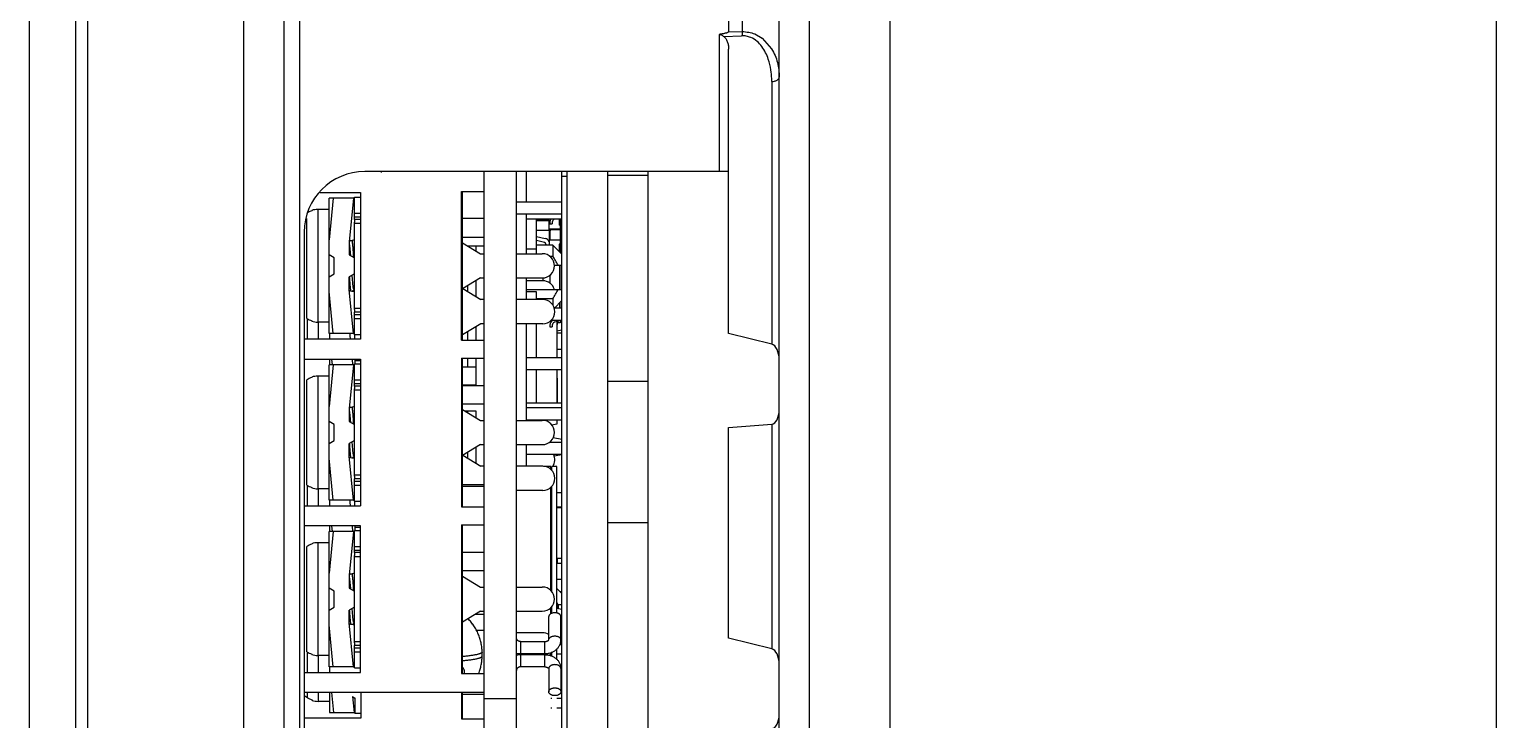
# Model space of a CAD drawing. Header units: millimetres. Extents: x 562 to 17351, y 2396 to 6995.
# Drawn here: x 16303.2 to 16375.8, y 3975.3 to 4009.5 of the extents above; entities that cross this region are included whole.
import ezdxf

# ---------------------------------------------------------------- set-up
doc = ezdxf.new("R2010")
doc.units = ezdxf.units.MM
for name, color, linetype in [('_130909', 7, 'Continuous'), ('_353239', 7, 'Continuous'), ('_88746', 7, 'Continuous')]:
    doc.layers.add(name, color=color, linetype=linetype)

# ---------------------------------------------------------------- blocks, each defined once
blk = doc.blocks.new('sdf')
at = {"color": 7, "linetype": 'Continuous'}
for p, q in [((25040.807, 8228.624), (25040.807, 8488.536)), ((25039.307, 8220.994), (25039.307, 8467.102)), ((25012.807, 8461.063), (25012.807, 8256.097)), ((25014.803, 8461.063), (25014.803, 8256.097)), ((25015.595, 8256.097), (25015.595, 8461.063)), ((25005.107, 8278.705), (25005.107, 8348.58)), ((25036.807, 8333.668), (25036.807, 8330.498)), ((25037.481, 8333.465), (25037.481, 8330.515)), ((25036.333, 8330.372), (25036.333, 8323.58)), ((25036.566, 8330.266), (25037.446, 8330.308)), ((25036.807, 8330.498), (25037.481, 8330.515)), ((25038.097, 8330.399), (25038.472, 8330.183)), ((25038.472, 8330.183), (25038.934, 8329.662)), ((25036.807, 8315.558), (25036.807, 8329.637)), ((25038.942, 8328.037), (25038.942, 8315.035)), ((25036.807, 8323.58), (25018.807, 8323.58)), ((25019.607, 8323.58), (25019.607, 8323.54)), ((25024.687, 8323.58), (25024.687, 8284.988)), ((25026.306, 8284.988), (25026.306, 8323.58)), ((25028.557, 8292.741), (25028.557, 8323.58)), ((25028.557, 8323.35), (25028.807, 8323.35)), ((25028.807, 8323.58), (25028.807, 8283.58)), ((25030.807, 8323.58), (25030.807, 8283.58)), ((25030.807, 8323.405), (25032.807, 8323.405)), ((25032.807, 8323.58), (25032.807, 8283.58)), ((25016.578, 8322.54), (25018.587, 8322.54)), ((25017.243, 8322.265), (25017.037, 8322.265)), ((25017.037, 8318.374), (25017.037, 8322.265)), ((25017.243, 8322.265), (25017.037, 8320.194)), ((25018.252, 8322.265), (25017.243, 8322.265)), ((25018.252, 8322.265), (25018.037, 8320.095)), ((25018.287, 8322.265), (25018.252, 8322.265)), ((25018.287, 8322.315), (25018.587, 8322.315)), ((25018.287, 8321.215), (25018.287, 8322.315)), ((25018.587, 8322.54), (25018.587, 8315.29)), ((25023.587, 8322.59), (25024.687, 8322.59)), ((25023.587, 8315.24), (25023.587, 8322.59)), ((25023.617, 8322.59), (25023.617, 8315.24)), ((25016.175, 8321.659), (25016.175, 8321.634)), ((25017.037, 8321.705), (25016.475, 8321.705)), ((25016.475, 8321.705), (25016.475, 8316.125)), ((25018.287, 8321.525), (25018.587, 8321.525)), ((25026.307, 8322.088), (25028.557, 8322.088)), ((25026.307, 8321.488), (25028.557, 8321.488)), ((25015.942, 8316.306), (25015.942, 8321.261)), ((25018.587, 8321.325), (25018.287, 8321.325)), ((25018.587, 8321.215), (25018.287, 8321.215)), ((25018.287, 8321.215), (25018.287, 8321.08)), ((25018.287, 8316.815), (25018.287, 8321.015)), ((25018.587, 8321.015), (25018.298, 8321.015)), ((25023.617, 8321.27), (25024.687, 8321.27)), ((25028.557, 8321.23), (25026.807, 8321.23)), ((25027.306, 8319.94), (25027.306, 8321.23)), ((25027.307, 8321.18), (25027.926, 8321.18)), ((25027.926, 8321.15), (25027.307, 8321.15)), ((25027.926, 8320.72), (25027.926, 8321.23)), ((25028.476, 8320.735), (25027.926, 8320.735)), ((25027.926, 8320.72), (25027.956, 8320.72)), ((25027.956, 8321.074), (25027.956, 8320.989)), ((25027.956, 8320.989), (25028.076, 8320.989)), ((25027.956, 8320.735), (25027.956, 8320.69)), ((25027.956, 8320.72), (25028.557, 8320.72)), ((25028.557, 8320.69), (25027.956, 8320.69)), ((25027.977, 8320.189), (25027.977, 8320.69)), ((25028.007, 8320.69), (25028.007, 8320.68)), ((25028.076, 8321.074), (25028.076, 8320.989)), ((25028.229, 8321.23), (25028.186, 8321.219)), ((25028.426, 8321.23), (25028.426, 8320.935)), ((25028.476, 8320.935), (25028.426, 8320.935)), ((25028.476, 8321.23), (25028.476, 8320.735)), ((25028.476, 8320.69), (25028.476, 8319.571)), ((25028.526, 8320.69), (25028.526, 8319.634)), ((25015.807, 8320.58), (25015.807, 8286.58)), ((25018.037, 8320.095), (25018.037, 8319.457)), ((25018.065, 8320.141), (25018.038, 8320.108)), ((25024.687, 8320.32), (25023.617, 8320.32)), ((25023.637, 8315.24), (25023.637, 8320.32)), ((25023.637, 8320.052), (25024.531, 8319.515)), ((25027.306, 8320.367), (25027.732, 8320.269)), ((25027.687, 8320.074), (25027.306, 8320.161)), ((25027.307, 8320.68), (25028.007, 8320.68)), ((25027.757, 8319.987), (25027.757, 8319.94)), ((25028.476, 8320.189), (25027.926, 8320.189)), ((25027.926, 8320.189), (25027.926, 8319.94)), ((25027.937, 8320.189), (25027.937, 8320.68)), ((25028.476, 8319.989), (25028.426, 8319.989)), ((25028.426, 8319.989), (25028.426, 8319.621)), ((25028.526, 8320.574), (25028.557, 8320.574)), ((25017.287, 8319.313), (25017.037, 8319.457)), ((25017.287, 8318.518), (25017.287, 8319.313)), ((25018.037, 8319.457), (25018.287, 8319.313)), ((25018.109, 8319.417), (25018.105, 8319.466)), ((25024.687, 8319.888), (25023.91, 8319.888)), ((25024.296, 8319.888), (25024.296, 8319.656)), ((25024.531, 8319.515), (25024.687, 8319.515)), ((25026.307, 8319.515), (25027.587, 8319.515)), ((25028.476, 8319.645), (25028.557, 8319.628)), ((25017.037, 8318.374), (25017.287, 8318.518)), ((25018.287, 8318.518), (25018.037, 8318.374)), ((25028.446, 8318.94), (25028.446, 8317.74)), ((25028.456, 8317.74), (25028.456, 8318.94)), ((25017.037, 8315.565), (25017.037, 8318.374)), ((25018.037, 8317.735), (25018.037, 8318.374)), ((25024.531, 8318.315), (25023.637, 8317.779)), ((25023.649, 8317.786), (25024.551, 8317.245)), ((25024.296, 8318.174), (25024.296, 8317.398)), ((25024.531, 8318.315), (25024.687, 8318.315)), ((25026.307, 8318.315), (25027.587, 8318.315)), ((25027.607, 8318.175), (25026.807, 8318.175)), ((25027.976, 8318.041), (25027.976, 8318.467)), ((25017.243, 8315.565), (25017.037, 8317.636)), ((25018.252, 8315.565), (25018.037, 8317.735)), ((25018.198, 8317.66), (25018.271, 8317.747)), ((25018.263, 8317.753), (25018.287, 8317.724)), ((25024.687, 8317.245), (25024.551, 8317.245)), ((25027.607, 8317.245), (25026.307, 8317.245)), ((25028.446, 8317.079), (25028.446, 8316.83)), ((25028.456, 8316.83), (25028.456, 8317.089)), ((25018.287, 8316.75), (25018.287, 8316.616)), ((25018.587, 8316.615), (25018.287, 8316.615)), ((25018.287, 8315.515), (25018.287, 8316.615)), ((25018.287, 8316.505), (25018.587, 8316.505)), ((25018.298, 8316.815), (25018.587, 8316.815)), ((25028.196, 8316.83), (25028.557, 8316.83)), ((25015.962, 8315.29), (25015.962, 8316.294)), ((25016.175, 8316.197), (25016.175, 8316.171)), ((25017.037, 8316.125), (25016.475, 8316.125)), ((25016.495, 8316.125), (25016.495, 8315.29)), ((25018.287, 8316.305), (25018.587, 8316.305)), ((25024.551, 8316.045), (25023.637, 8315.496)), ((25024.296, 8315.892), (25024.296, 8315.24)), ((25024.687, 8316.045), (25024.551, 8316.045)), ((25027.607, 8316.045), (25026.307, 8316.045)), ((25027.307, 8314.38), (25027.307, 8316.045)), ((25027.956, 8315.974), (25027.956, 8315.889)), ((25027.956, 8315.889), (25028.076, 8315.889)), ((25028.034, 8316.23), (25028.557, 8316.23)), ((25028.076, 8315.974), (25028.076, 8315.889)), ((25028.335, 8316.159), (25028.186, 8316.119)), ((25028.307, 8316.151), (25028.307, 8314.38)), ((25028.307, 8316.011), (25028.317, 8316.011)), ((25028.557, 8315.733), (25028.307, 8315.68)), ((25028.317, 8316.154), (25028.317, 8316.011)), ((25028.476, 8316.089), (25028.317, 8316.089)), ((25028.476, 8316.23), (25028.476, 8316.089)), ((25018.587, 8315.29), (25015.807, 8315.29)), ((25017.243, 8315.565), (25017.037, 8315.565)), ((25017.057, 8315.565), (25017.057, 8315.29)), ((25017.057, 8315.366), (25017.064, 8315.29)), ((25018.252, 8315.565), (25017.243, 8315.565)), ((25018.057, 8315.565), (25018.057, 8315.465)), ((25018.057, 8315.465), (25018.074, 8315.29)), ((25018.252, 8315.565), (25018.287, 8315.565)), ((25018.287, 8315.515), (25018.587, 8315.515)), ((25018.307, 8315.29), (25018.307, 8315.515)), ((25023.587, 8315.24), (25024.687, 8315.24)), ((25028.307, 8315.59), (25028.557, 8315.59)), ((25038.942, 8315.035), (25036.807, 8315.558)), ((25015.807, 8314.29), (25018.587, 8314.29)), ((25017.057, 8314.29), (25017.057, 8314.015)), ((25017.164, 8314.29), (25017.191, 8314.015)), ((25018.174, 8314.29), (25018.201, 8314.015)), ((25018.307, 8314.29), (25018.307, 8314.065)), ((25018.307, 8314.235), (25018.587, 8314.235)), ((25018.587, 8314.29), (25018.587, 8307.04)), ((25023.587, 8314.34), (25024.687, 8314.34)), ((25023.587, 8314.34), (25023.587, 8306.99)), ((25023.617, 8314.34), (25023.617, 8306.99)), ((25023.637, 8312.97), (25023.637, 8314.34)), ((25024.296, 8314.34), (25024.296, 8312.97)), ((25026.807, 8314.38), (25028.557, 8314.38)), ((25028.307, 8314.79), (25028.557, 8314.79)), ((25017.037, 8313.455), (25016.475, 8313.455)), ((25016.475, 8313.455), (25016.475, 8307.875)), ((25017.243, 8314.015), (25017.037, 8314.015)), ((25017.037, 8310.124), (25017.037, 8314.015)), ((25017.243, 8314.015), (25017.037, 8311.944)), ((25018.252, 8314.015), (25017.243, 8314.015)), ((25018.252, 8314.015), (25018.037, 8311.845)), ((25018.287, 8314.015), (25018.252, 8314.015)), ((25018.287, 8314.065), (25018.587, 8314.065)), ((25018.287, 8312.965), (25018.287, 8314.065)), ((25024.296, 8313.9), (25023.637, 8313.9)), ((25026.807, 8313.78), (25028.557, 8313.78)), ((25027.307, 8312.131), (25027.307, 8313.78)), ((25028.307, 8313.78), (25028.307, 8312.131)), ((25015.942, 8308.056), (25015.942, 8313.275)), ((25016.175, 8313.409), (25016.175, 8313.384)), ((25018.287, 8313.275), (25018.587, 8313.275)), ((25018.587, 8313.075), (25018.287, 8313.075)), ((25018.587, 8312.965), (25018.287, 8312.965)), ((25018.287, 8312.965), (25018.287, 8312.83)), ((25018.287, 8308.565), (25018.287, 8312.765)), ((25018.587, 8312.765), (25018.298, 8312.765)), ((25024.687, 8312.97), (25023.617, 8312.97)), ((25024.296, 8313), (25023.637, 8313)), ((25028.317, 8313.351), (25028.307, 8313.351)), ((25028.317, 8312.812), (25028.307, 8312.812)), ((25028.317, 8313.351), (25028.317, 8312.131)), ((25030.807, 8313.205), (25032.807, 8313.205)), ((25024.687, 8312.07), (25023.617, 8312.07)), ((25023.637, 8306.99), (25023.637, 8312.07)), ((25026.807, 8312.131), (25028.557, 8312.131)), ((25028.317, 8312.58), (25028.307, 8312.58)), ((25018.065, 8311.891), (25018.037, 8311.857)), ((25018.037, 8311.845), (25018.037, 8311.207)), ((25023.637, 8311.802), (25024.531, 8311.265)), ((25023.743, 8311.739), (25024.296, 8311.739)), ((25024.296, 8311.739), (25024.296, 8311.406)), ((25024.531, 8311.265), (25024.687, 8311.265)), ((25026.307, 8311.265), (25027.587, 8311.265)), ((25026.807, 8311.894), (25028.557, 8311.894)), ((25026.807, 8311.294), (25028.557, 8311.294)), ((25027.307, 8311.265), (25027.307, 8311.294)), ((25028.307, 8311.294), (25028.307, 8311.08)), ((25017.287, 8311.063), (25017.037, 8311.207)), ((25017.287, 8310.268), (25017.287, 8311.063)), ((25018.037, 8311.207), (25018.287, 8311.063)), ((25018.109, 8311.167), (25018.105, 8311.216)), ((25028.307, 8311.08), (25028.058, 8311.031)), ((25036.807, 8310.905), (25038.942, 8311.077)), ((25036.807, 8300.483), (25036.807, 8310.905)), ((25038.942, 8311.077), (25038.942, 8299.959)), ((25017.037, 8310.124), (25017.287, 8310.268)), ((25017.037, 8307.315), (25017.037, 8310.124)), ((25018.287, 8310.268), (25018.037, 8310.124)), ((25018.037, 8309.485), (25018.037, 8310.124)), ((25024.531, 8310.065), (25023.637, 8309.529)), ((25024.296, 8309.924), (25024.296, 8309.148)), ((25024.531, 8310.065), (25024.687, 8310.065)), ((25026.307, 8310.065), (25027.587, 8310.065)), ((25027.938, 8310.184), (25028.557, 8310.184)), ((25017.243, 8307.315), (25017.037, 8309.386)), ((25018.252, 8307.315), (25018.037, 8309.485)), ((25018.198, 8309.41), (25018.271, 8309.497)), ((25018.263, 8309.503), (25018.287, 8309.474)), ((25023.649, 8309.536), (25024.551, 8308.995)), ((25026.807, 8309.584), (25028.557, 8309.584)), ((25018.287, 8308.5), (25018.287, 8308.366)), ((25018.587, 8308.365), (25018.287, 8308.365)), ((25018.287, 8307.265), (25018.287, 8308.365)), ((25018.298, 8308.565), (25018.587, 8308.565)), ((25024.687, 8308.995), (25024.551, 8308.995)), ((25027.607, 8308.995), (25026.307, 8308.995)), ((25028.007, 8308.988), (25027.652, 8308.988)), ((25028.007, 8308.834), (25028.007, 8308.988)), ((25028.307, 8308.988), (25028.057, 8308.988)), ((25028.057, 8308.791), (25028.057, 8308.988)), ((25028.307, 8301.727), (25028.307, 8308.988)), ((25015.962, 8307.04), (25015.962, 8308.044)), ((25016.175, 8307.947), (25016.175, 8307.921)), ((25017.037, 8307.875), (25016.475, 8307.875)), ((25016.495, 8307.875), (25016.495, 8307.04)), ((25018.287, 8308.255), (25018.587, 8308.255)), ((25018.287, 8308.055), (25018.587, 8308.055)), ((25023.637, 8308.088), (25024.687, 8308.088)), ((25024.687, 8307.988), (25023.637, 8307.988)), ((25027.607, 8307.795), (25026.307, 8307.795)), ((25028.007, 8302.837), (25028.007, 8307.956)), ((25028.007, 8307.689), (25028.057, 8307.689)), ((25028.057, 8302.782), (25028.057, 8308)), ((25028.307, 8307.689), (25028.557, 8307.689)), ((25015.807, 8307.04), (25018.587, 8307.04)), ((25017.243, 8307.315), (25017.037, 8307.315)), ((25017.057, 8307.315), (25017.057, 8307.04)), ((25017.057, 8307.116), (25017.064, 8307.04)), ((25018.252, 8307.315), (25017.243, 8307.315)), ((25018.057, 8307.315), (25018.057, 8307.215)), ((25018.057, 8307.215), (25018.074, 8307.04)), ((25018.252, 8307.315), (25018.287, 8307.315)), ((25018.287, 8307.265), (25018.587, 8307.265)), ((25018.307, 8307.04), (25018.307, 8307.265)), ((25023.587, 8306.99), (25024.687, 8306.99)), ((25028.007, 8306.989), (25028.057, 8306.989)), ((25028.057, 8306.93), (25028.007, 8306.93)), ((25028.307, 8306.989), (25028.557, 8306.989)), ((25028.557, 8306.93), (25028.307, 8306.93)), ((25030.807, 8306.205), (25032.807, 8306.205)), ((25018.587, 8306.04), (25015.807, 8306.04)), ((25017.243, 8305.765), (25017.037, 8305.765)), ((25017.037, 8301.874), (25017.037, 8305.765)), ((25017.243, 8305.765), (25017.037, 8303.694)), ((25017.057, 8306.04), (25017.057, 8305.765)), ((25017.164, 8306.04), (25017.191, 8305.765)), ((25018.252, 8305.765), (25017.243, 8305.765)), ((25018.252, 8305.765), (25018.037, 8303.595)), ((25018.174, 8306.04), (25018.201, 8305.765)), ((25018.287, 8305.765), (25018.252, 8305.765)), ((25018.287, 8305.815), (25018.587, 8305.815)), ((25018.287, 8304.715), (25018.287, 8305.815)), ((25018.307, 8306.04), (25018.307, 8305.815)), ((25018.307, 8305.985), (25018.587, 8305.985)), ((25018.587, 8298.79), (25018.587, 8306.04)), ((25023.587, 8306.09), (25024.687, 8306.09)), ((25023.587, 8306.09), (25023.587, 8298.74)), ((25023.617, 8306.09), (25023.617, 8298.74)), ((25023.637, 8304.72), (25023.637, 8306.09)), ((25015.942, 8299.806), (25015.942, 8305.025)), ((25016.175, 8305.159), (25016.175, 8305.134)), ((25017.037, 8305.205), (25016.475, 8305.205)), ((25016.475, 8305.205), (25016.475, 8299.625)), ((25018.287, 8305.025), (25018.587, 8305.025)), ((25018.587, 8304.825), (25018.287, 8304.825)), ((25018.587, 8304.715), (25018.287, 8304.715)), ((25018.287, 8304.715), (25018.287, 8304.58)), ((25024.687, 8304.72), (25023.617, 8304.72)), ((25018.287, 8300.315), (25018.287, 8304.515)), ((25018.587, 8304.515), (25018.298, 8304.515)), ((25028.057, 8304.43), (25028.007, 8304.43)), ((25028.057, 8304.18), (25028.007, 8304.18)), ((25028.557, 8304.43), (25028.307, 8304.43)), ((25028.557, 8304.18), (25028.307, 8304.18)), ((25028.327, 8304.43), (25028.327, 8304.18)), ((25018.037, 8303.595), (25018.037, 8302.957)), ((25018.065, 8303.641), (25018.038, 8303.608)), ((25024.687, 8303.82), (25023.617, 8303.82)), ((25023.637, 8298.74), (25023.637, 8303.82)), ((25023.637, 8303.552), (25024.531, 8303.015)), ((25028.057, 8303.38), (25028.007, 8303.38)), ((25028.557, 8303.38), (25028.307, 8303.38)), ((25017.287, 8302.813), (25017.037, 8302.957)), ((25017.287, 8302.018), (25017.287, 8302.813)), ((25018.037, 8302.957), (25018.287, 8302.813)), ((25018.109, 8302.917), (25018.105, 8302.966)), ((25024.531, 8303.015), (25024.687, 8303.015)), ((25026.307, 8303.015), (25027.587, 8303.015)), ((25028.557, 8302.78), (25028.467, 8302.78)), ((25017.037, 8301.874), (25017.287, 8302.018)), ((25017.037, 8299.065), (25017.037, 8301.874)), ((25018.287, 8302.018), (25018.037, 8301.874)), ((25018.037, 8301.235), (25018.037, 8301.874)), ((25024.531, 8301.815), (25023.637, 8301.279)), ((25024.531, 8301.815), (25024.687, 8301.815)), ((25026.307, 8301.815), (25027.587, 8301.815)), ((25028.007, 8301.689), (25028.007, 8301.994)), ((25028.057, 8301.713), (25028.057, 8302.048)), ((25017.243, 8299.065), (25017.037, 8301.136)), ((25018.252, 8299.065), (25018.037, 8301.235)), ((25018.198, 8301.16), (25018.271, 8301.247)), ((25018.263, 8301.253), (25018.287, 8301.224)), ((25024.294, 8301.673), (25024.687, 8301.673)), ((25027.906, 8300.398), (25027.906, 8301.547)), ((25028.506, 8300.398), (25028.506, 8301.547)), ((25024.324, 8300.873), (25024.687, 8300.873)), ((25027.607, 8300.745), (25026.307, 8300.745)), ((25038.942, 8299.959), (25036.807, 8300.483)), ((25015.962, 8298.79), (25015.962, 8299.794)), ((25016.175, 8299.697), (25016.175, 8299.671)), ((25018.287, 8300.25), (25018.287, 8300.116)), ((25018.587, 8300.115), (25018.287, 8300.115)), ((25018.287, 8299.015), (25018.287, 8300.115)), ((25018.287, 8300.005), (25018.587, 8300.005)), ((25018.287, 8299.805), (25018.587, 8299.805)), ((25018.298, 8300.315), (25018.587, 8300.315)), ((25024.606, 8299.589), (25024.606, 8299.788)), ((25026.506, 8300.315), (25027.706, 8300.315)), ((25026.506, 8300.315), (25026.506, 8299.715)), ((25026.506, 8299.715), (25027.706, 8299.715)), ((25027.706, 8299.661), (25026.506, 8299.661)), ((25026.506, 8299.661), (25026.506, 8299.061)), ((25027.706, 8299.715), (25027.706, 8300.315)), ((25027.706, 8299.061), (25027.706, 8299.661)), ((25028.007, 8299.608), (25028.007, 8299.706)), ((25028.057, 8299.689), (25028.007, 8299.689)), ((25028.057, 8299.593), (25028.057, 8299.75)), ((25028.307, 8299.426), (25028.307, 8299.95)), ((25028.557, 8299.689), (25028.307, 8299.689)), ((25028.557, 8300.159), (25028.452, 8300.159)), ((25028.463, 8300.189), (25028.557, 8300.189)), ((25017.037, 8299.625), (25016.475, 8299.625)), ((25016.495, 8299.625), (25016.495, 8298.79)), ((25017.243, 8299.065), (25017.037, 8299.065)), ((25017.057, 8299.065), (25017.057, 8298.79)), ((25018.252, 8299.065), (25017.243, 8299.065)), ((25018.252, 8299.065), (25018.287, 8299.065)), ((25018.287, 8299.015), (25018.587, 8299.015)), ((25027.706, 8299.061), (25026.506, 8299.061)), ((25027.906, 8298.978), (25027.906, 8297.829)), ((25028.506, 8298.978), (25028.506, 8297.829)), ((25015.807, 8298.79), (25018.587, 8298.79)), ((25017.057, 8298.866), (25017.064, 8298.79)), ((25023.587, 8298.74), (25024.687, 8298.74)), ((25024.687, 8297.79), (25015.807, 8297.79)), ((25015.962, 8297.536), (25015.807, 8297.634)), ((25015.962, 8297.536), (25015.962, 8297.79)), ((25016.495, 8297.79), (25016.495, 8297.355)), ((25017.057, 8297.79), (25017.057, 8296.795)), ((25017.164, 8297.79), (25017.263, 8296.795)), ((25018.193, 8297.599), (25018.272, 8296.795)), ((25018.307, 8297.535), (25018.307, 8296.745)), ((25018.607, 8297.79), (25018.607, 8296.52)), ((25023.607, 8296.47), (25023.607, 8297.79)), ((25023.637, 8296.47), (25023.637, 8297.79)), ((25023.637, 8297.703), (25024.687, 8297.703)), ((25024.687, 8297.488), (25026.306, 8297.488)), ((25028.057, 8297.489), (25028.007, 8297.489)), ((25028.557, 8297.489), (25028.307, 8297.489)), ((25016.195, 8297.427), (25016.195, 8297.401)), ((25017.057, 8297.355), (25016.495, 8297.355)), ((25017.057, 8296.795), (25018.307, 8296.795)), ((25018.607, 8296.745), (25018.307, 8296.745)), ((25028.057, 8297.025), (25028.007, 8297.025)), ((25028.557, 8297.025), (25028.307, 8297.025)), ((25018.607, 8296.52), (25015.807, 8296.52)), ((25024.687, 8296.47), (25023.607, 8296.47))]:
    blk.add_line(p, q, dxfattribs=at)
at = {"color": 6, "linetype": 'Continuous'}
for p, q in [((25028.326, 8301.966), (25028.326, 8302.14)), ((25028.371, 8302.14), (25028.371, 8301.957)), ((25028.506, 8301.039), (25028.557, 8301.039)), ((25028.508, 8301.039), (25028.508, 8300.94)), ((25028.557, 8301.029), (25028.508, 8301.029)), ((25028.508, 8300.342), (25028.508, 8300.189))]:
    blk.add_line(p, q, dxfattribs=at)
at = {"color": 7, "linetype": 'Continuous'}
for centre, radius, start, end in [((25018.807, 8320.58), 3, 90, 180), ((25016.476, 8320.686), 0.994, 107.59778, 118.52404), ((25016.475, 8320.705), 1, 90, 107.4405), ((25027.956, 8320.72), 0.03, 179.99999, 269.99999), ((25028.226, 8321.074), 0.27, 144.48175, 179.99999), ((25028.226, 8321.074), 0.15, 105.124, 179.99999), ((25018.865, 8316.906), 3.332, 103.89513, 104.32448), ((25018.9, 8316.767), 3.476, 103.52784, 103.89544), ((25018.899, 8316.771), 3.471, 101.8524, 103.53038), ((25018.93, 8316.623), 3.622, 100.22386, 101.85278), ((25027.667, 8319.987), 0.09, 359.99999, 77.10118), ((25027.667, 8319.987), 0.29, 25.90793, 77.10118), ((25027.587, 8318.915), 0.6, 270, 90), ((25027.607, 8317.575), 0.6, 16.13378, 90), ((25009.227, 8316.836), 9.044, 5.20061, 5.49771), ((25027.607, 8316.645), 0.6, 270, 90), ((25016.476, 8317.145), 0.994, 237.53506, 252.39952), ((25016.475, 8317.125), 1, 252.5595, 270), ((25028.226, 8315.974), 0.27, 108.25795, 179.99999), ((25028.226, 8315.974), 0.15, 105.124, 179.99999), ((25028.296, 8316.304), 0.15, 285.124, 330.18697), ((25016.475, 8312.455), 1, 90, 107.4405), ((25016.476, 8312.436), 0.994, 107.60009, 122.46584), ((25018.865, 8308.656), 3.332, 103.89513, 104.32448), ((25018.9, 8308.517), 3.476, 103.52784, 103.89544), ((25018.899, 8308.521), 3.471, 101.8524, 103.53038), ((25018.93, 8308.373), 3.622, 100.22386, 101.85278), ((25027.587, 8310.665), 0.6, 270, 90), ((25009.227, 8308.586), 9.044, 5.20059, 5.49771), ((25027.607, 8309.325), 0.6, 325.50635, 25.58913), ((25027.607, 8308.395), 0.6, 270, 90), ((25027.607, 8309.325), 0.6, 312.34215, 318.80355), ((25016.476, 8308.895), 0.994, 237.53506, 252.39952), ((25016.475, 8308.875), 1, 252.5595, 270), ((25016.476, 8304.186), 0.994, 107.60009, 122.46584), ((25016.475, 8304.205), 1, 90, 107.4405), ((25018.865, 8300.406), 3.332, 103.89513, 104.32448), ((25018.9, 8300.267), 3.476, 103.52784, 103.89544), ((25018.899, 8300.271), 3.471, 101.8524, 103.53038), ((25018.93, 8300.123), 3.622, 100.22386, 101.85278), ((25027.587, 8302.415), 0.6, 270, 90), ((25027.607, 8300.145), 0.6, 59.87461, 90), ((25016.476, 8300.645), 0.994, 237.53506, 252.39952), ((25016.475, 8300.625), 1, 252.5595, 270), ((25026.506, 8300.533), 0.818, 255.84719, 269.99011), ((25026.506, 8298.843), 0.818, 90.00989, 104.15281), ((25027.607, 8300.145), 0.6, 301.36457, 324.78712), ((25028.029, 8298.978), 0.123, 177.60121, 179.99838), ((25016.497, 8298.376), 0.996, 237.54054, 240.03974), ((25016.496, 8298.375), 0.994, 240.03871, 249.76592), ((25019.644, 8299.709), 2.562, 235.47432, 238.40421), ((25022.058, 8299.723), 2.58, 307.79653, 308.37066), ((25016.495, 8298.372), 0.992, 249.76285, 252.4031), ((25016.495, 8298.355), 1, 252.5595, 270)]:
    blk.add_arc(centre, radius, start, end, dxfattribs=at)
for centre, major_axis, ratio, start_param, end_param in [((25018.975, 8318.915), (2.309, 0), 0.57735, -1.987315, -1.873404), ((25038.907, 8314.296), (-0.025, 0.745), 0.53583, -1.632787, -0.149258), ((25038.907, 8311.822), (-0.025, 0.745), 0.53583, -3.116317, -1.632787), ((25018.975, 8310.665), (2.309, 0), 0.57735, -1.987315, -1.873404), ((25018.975, 8302.415), (2.309, 0), 0.57735, -1.987315, -1.873404), ((25038.907, 8299.221), (-0.025, 0.745), 0.53583, -1.632787, -0.149257), ((25038.907, 8296.746), (-0.025, 0.745), 0.53583, -3.116317, -1.632787)]:
    blk.add_ellipse(centre, major_axis=major_axis, ratio=ratio, start_param=start_param, end_param=end_param, dxfattribs=at)
for points, knots in [([(25036.807, 8330.498), (25036.791, 8330.485), (25036.765, 8330.466), (25036.728, 8330.448), (25036.689, 8330.435), (25036.638, 8330.425), (25036.577, 8330.413), (25036.517, 8330.401), (25036.435, 8330.387), (25036.374, 8330.378), (25036.333, 8330.372)], [0, 0, 0, 0, 0.125407, 0.187894, 0.250203, 0.375527, 0.500587, 0.625301, 0.750111, 1, 1, 1, 1]), ([(25036.333, 8330.372), (25036.354, 8330.375), (25036.398, 8330.371), (25036.456, 8330.344), (25036.509, 8330.311), (25036.542, 8330.286), (25036.558, 8330.274)], [0, 0, 0, 0, 0.25811, 0.512097, 0.759952, 1, 1, 1, 1]), ([(25036.566, 8330.266), (25036.614, 8330.231), (25036.672, 8330.161), (25036.725, 8330.056), (25036.767, 8329.949), (25036.799, 8329.809), (25036.807, 8329.694), (25036.807, 8329.637)], [0, 0, 0, 0, 0.256815, 0.382091, 0.506269, 0.75305, 1, 1, 1, 1]), ([(25037.897, 8330.219), (25037.827, 8330.249), (25037.679, 8330.294), (25037.524, 8330.304), (25037.446, 8330.299)], [0, 0, 0, 0, 0.494577, 1, 1, 1, 1]), ([(25037.481, 8330.515), (25037.482, 8330.496), (25037.483, 8330.424), (25037.483, 8330.353), (25037.481, 8330.301)], [0, 0, 0, 0, 0.274207, 1, 1, 1, 1]), ([(25037.481, 8330.515), (25037.587, 8330.505), (25037.796, 8330.483), (25038.001, 8330.435), (25038.097, 8330.399)], [0, 0, 0, 0, 0.509652, 1, 1, 1, 1]), ([(25038.769, 8329.143), (25038.731, 8329.253), (25038.642, 8329.469), (25038.463, 8329.774), (25038.219, 8330.041), (25038.011, 8330.171), (25037.897, 8330.219)], [0, 0, 0, 0, 0.244864, 0.491618, 0.741426, 1, 1, 1, 1]), ([(25038.934, 8329.662), (25039, 8329.555), (25039.112, 8329.333), (25039.226, 8328.98), (25039.293, 8328.618), (25039.307, 8328.374), (25039.307, 8328.251)], [0, 0, 0, 0, 0.254328, 0.504084, 0.750192, 1, 1, 1, 1]), ([(25038.942, 8328.037), (25038.942, 8328.085), (25038.938, 8328.278), (25038.92, 8328.471), (25038.898, 8328.614)], [0, 0, 0, 0, 0.250661, 1, 1, 1, 1]), ([(25038.942, 8328.037), (25038.988, 8328.039), (25039.057, 8328.05), (25039.144, 8328.077), (25039.201, 8328.103), (25039.247, 8328.136), (25039.289, 8328.181), (25039.307, 8328.224), (25039.307, 8328.251)], [0, 0, 0, 0, 0.305362, 0.455106, 0.593546, 0.716472, 0.824371, 1, 1, 1, 1]), ([(25018.298, 8321.015), (25018.297, 8321.015), (25018.296, 8321.015), (25018.295, 8321.016), (25018.293, 8321.018), (25018.292, 8321.02), (25018.29, 8321.025), (25018.289, 8321.033), (25018.288, 8321.042), (25018.287, 8321.053), (25018.287, 8321.066), (25018.287, 8321.075), (25018.287, 8321.08)], [0, 0, 0, 0, 0.021935, 0.045094, 0.071834, 0.103706, 0.186001, 0.295516, 0.432736, 0.597148, 0.787038, 1, 1, 1, 1]), ([(25018.105, 8319.466), (25018.102, 8319.502), (25018.097, 8319.571), (25018.088, 8319.67), (25018.08, 8319.76), (25018.072, 8319.841), (25018.063, 8319.911), (25018.056, 8319.962), (25018.05, 8319.997), (25018.046, 8320.018), (25018.041, 8320.037), (25018.038, 8320.048), (25018.037, 8320.053)], [0, 0, 0, 0, 0.181283, 0.350034, 0.504215, 0.641719, 0.760813, 0.860683, 0.903208, 0.940667, 0.972959, 1, 1, 1, 1]), ([(25018.257, 8319.332), (25018.254, 8319.378), (25018.249, 8319.47), (25018.24, 8319.602), (25018.231, 8319.726), (25018.222, 8319.839), (25018.213, 8319.941), (25018.204, 8320.03), (25018.197, 8320.095), (25018.19, 8320.139), (25018.187, 8320.159), (25018.186, 8320.168)], [0, 0, 0, 0, 0.167271, 0.326115, 0.474522, 0.610593, 0.732587, 0.838992, 0.928502, 0.966566, 1, 1, 1, 1]), ([(25018.038, 8318.375), (25018.04, 8318.346), (25018.044, 8318.29), (25018.049, 8318.22), (25018.053, 8318.166), (25018.057, 8318.115), (25018.062, 8318.053), (25018.067, 8317.983), (25018.073, 8317.917), (25018.079, 8317.856), (25018.083, 8317.818), (25018.085, 8317.799)], [0, 0, 0, 0, 0.149249, 0.293095, 0.36271, 0.430637, 0.561082, 0.683814, 0.798238, 0.903807, 1, 1, 1, 1]), ([(25018.085, 8317.799), (25018.085, 8317.794), (25018.088, 8317.773), (25018.09, 8317.752), (25018.092, 8317.737)], [0, 0, 0, 0, 0.264365, 1, 1, 1, 1]), ([(25018.263, 8317.753), (25018.262, 8317.754), (25018.26, 8317.757), (25018.257, 8317.763), (25018.254, 8317.769), (25018.251, 8317.78), (25018.246, 8317.797), (25018.241, 8317.822), (25018.235, 8317.851), (25018.23, 8317.886), (25018.225, 8317.925), (25018.217, 8317.986), (25018.208, 8318.073), (25018.198, 8318.187), (25018.187, 8318.315), (25018.18, 8318.405), (25018.177, 8318.451)], [0, 0, 0, 0, 0.006672, 0.014922, 0.024839, 0.036471, 0.064971, 0.100496, 0.142993, 0.192376, 0.248515, 0.311098, 0.454054, 0.618276, 0.801231, 1, 1, 1, 1]), ([(25018.092, 8317.737), (25018.093, 8317.732), (25018.095, 8317.713), (25018.098, 8317.695), (25018.1, 8317.681)], [0, 0, 0, 0, 0.269496, 1, 1, 1, 1]), ([(25018.287, 8316.75), (25018.287, 8316.755), (25018.287, 8316.764), (25018.287, 8316.777), (25018.288, 8316.788), (25018.289, 8316.798), (25018.29, 8316.805), (25018.292, 8316.81), (25018.293, 8316.813), (25018.295, 8316.814), (25018.296, 8316.815), (25018.297, 8316.815), (25018.298, 8316.815)], [0, 0, 0, 0, 0.212972, 0.402867, 0.567278, 0.704495, 0.814005, 0.896293, 0.928163, 0.954901, 0.978061, 1, 1, 1, 1]), ([(25018.298, 8312.765), (25018.297, 8312.765), (25018.296, 8312.765), (25018.295, 8312.766), (25018.293, 8312.768), (25018.292, 8312.77), (25018.29, 8312.775), (25018.289, 8312.783), (25018.288, 8312.792), (25018.287, 8312.803), (25018.287, 8312.816), (25018.287, 8312.825), (25018.287, 8312.83)], [0, 0, 0, 0, 0.021935, 0.045094, 0.071834, 0.103706, 0.186001, 0.295516, 0.432736, 0.597148, 0.787038, 1, 1, 1, 1]), ([(25018.105, 8311.216), (25018.102, 8311.252), (25018.097, 8311.321), (25018.088, 8311.42), (25018.08, 8311.51), (25018.072, 8311.591), (25018.063, 8311.661), (25018.056, 8311.712), (25018.05, 8311.747), (25018.046, 8311.768), (25018.041, 8311.787), (25018.038, 8311.798), (25018.037, 8311.803)], [0, 0, 0, 0, 0.181283, 0.350034, 0.504215, 0.641719, 0.760813, 0.860683, 0.903208, 0.940667, 0.972959, 1, 1, 1, 1]), ([(25018.257, 8311.082), (25018.254, 8311.128), (25018.249, 8311.22), (25018.24, 8311.352), (25018.231, 8311.476), (25018.222, 8311.589), (25018.213, 8311.691), (25018.204, 8311.78), (25018.197, 8311.845), (25018.19, 8311.889), (25018.187, 8311.909), (25018.186, 8311.918)], [0, 0, 0, 0, 0.167271, 0.326115, 0.474522, 0.610593, 0.732587, 0.838992, 0.928502, 0.966566, 1, 1, 1, 1]), ([(25018.038, 8310.125), (25018.04, 8310.096), (25018.044, 8310.04), (25018.049, 8309.97), (25018.053, 8309.916), (25018.057, 8309.865), (25018.062, 8309.803), (25018.067, 8309.733), (25018.073, 8309.667), (25018.079, 8309.606), (25018.083, 8309.568), (25018.085, 8309.549)], [0, 0, 0, 0, 0.149249, 0.293095, 0.36271, 0.430637, 0.561082, 0.683814, 0.798238, 0.903807, 1, 1, 1, 1]), ([(25018.263, 8309.503), (25018.262, 8309.504), (25018.26, 8309.507), (25018.257, 8309.513), (25018.254, 8309.519), (25018.251, 8309.53), (25018.246, 8309.547), (25018.241, 8309.572), (25018.235, 8309.601), (25018.23, 8309.636), (25018.225, 8309.675), (25018.217, 8309.736), (25018.208, 8309.823), (25018.198, 8309.937), (25018.187, 8310.065), (25018.18, 8310.155), (25018.177, 8310.201)], [0, 0, 0, 0, 0.006672, 0.014922, 0.024839, 0.036471, 0.064971, 0.100496, 0.142993, 0.192376, 0.248515, 0.311098, 0.454054, 0.618276, 0.801231, 1, 1, 1, 1]), ([(25018.085, 8309.549), (25018.085, 8309.544), (25018.088, 8309.523), (25018.09, 8309.502), (25018.092, 8309.487)], [0, 0, 0, 0, 0.264365, 1, 1, 1, 1]), ([(25018.092, 8309.487), (25018.093, 8309.482), (25018.095, 8309.463), (25018.098, 8309.445), (25018.1, 8309.431)], [0, 0, 0, 0, 0.269496, 1, 1, 1, 1]), ([(25018.287, 8308.5), (25018.287, 8308.505), (25018.287, 8308.514), (25018.287, 8308.527), (25018.288, 8308.538), (25018.289, 8308.548), (25018.29, 8308.555), (25018.292, 8308.56), (25018.293, 8308.563), (25018.295, 8308.564), (25018.296, 8308.565), (25018.297, 8308.565), (25018.298, 8308.565)], [0, 0, 0, 0, 0.212972, 0.402867, 0.567278, 0.704495, 0.814005, 0.896293, 0.928163, 0.954901, 0.978061, 1, 1, 1, 1]), ([(25018.298, 8304.515), (25018.297, 8304.515), (25018.296, 8304.515), (25018.295, 8304.516), (25018.293, 8304.518), (25018.292, 8304.52), (25018.29, 8304.525), (25018.289, 8304.533), (25018.288, 8304.542), (25018.287, 8304.553), (25018.287, 8304.566), (25018.287, 8304.575), (25018.287, 8304.58)], [0, 0, 0, 0, 0.021935, 0.045094, 0.071834, 0.103706, 0.186001, 0.295516, 0.432736, 0.597148, 0.787038, 1, 1, 1, 1]), ([(25018.105, 8302.966), (25018.102, 8303.002), (25018.097, 8303.071), (25018.088, 8303.17), (25018.08, 8303.26), (25018.072, 8303.341), (25018.063, 8303.411), (25018.056, 8303.462), (25018.05, 8303.497), (25018.046, 8303.518), (25018.041, 8303.537), (25018.038, 8303.548), (25018.037, 8303.553)], [0, 0, 0, 0, 0.181283, 0.350034, 0.504215, 0.641719, 0.760813, 0.860683, 0.903208, 0.940667, 0.972959, 1, 1, 1, 1]), ([(25018.257, 8302.832), (25018.254, 8302.878), (25018.249, 8302.97), (25018.24, 8303.102), (25018.231, 8303.226), (25018.222, 8303.339), (25018.213, 8303.441), (25018.204, 8303.53), (25018.197, 8303.595), (25018.19, 8303.639), (25018.187, 8303.659), (25018.186, 8303.668)], [0, 0, 0, 0, 0.167271, 0.326115, 0.474522, 0.610593, 0.732587, 0.838992, 0.928502, 0.966566, 1, 1, 1, 1]), ([(25018.038, 8301.875), (25018.04, 8301.846), (25018.044, 8301.79), (25018.049, 8301.72), (25018.053, 8301.666), (25018.057, 8301.615), (25018.062, 8301.553), (25018.067, 8301.483), (25018.073, 8301.417), (25018.079, 8301.356), (25018.083, 8301.318), (25018.085, 8301.299)], [0, 0, 0, 0, 0.149249, 0.293095, 0.36271, 0.430637, 0.561082, 0.683814, 0.798238, 0.903807, 1, 1, 1, 1]), ([(25018.263, 8301.253), (25018.262, 8301.254), (25018.26, 8301.257), (25018.257, 8301.263), (25018.254, 8301.269), (25018.251, 8301.28), (25018.246, 8301.297), (25018.241, 8301.322), (25018.235, 8301.351), (25018.23, 8301.386), (25018.225, 8301.425), (25018.217, 8301.486), (25018.208, 8301.573), (25018.198, 8301.687), (25018.187, 8301.815), (25018.18, 8301.905), (25018.177, 8301.951)], [0, 0, 0, 0, 0.006672, 0.014922, 0.024839, 0.036471, 0.064971, 0.100496, 0.142993, 0.192376, 0.248515, 0.311098, 0.454054, 0.618276, 0.801231, 1, 1, 1, 1]), ([(25018.085, 8301.299), (25018.085, 8301.294), (25018.088, 8301.273), (25018.09, 8301.252), (25018.092, 8301.237)], [0, 0, 0, 0, 0.264365, 1, 1, 1, 1]), ([(25018.092, 8301.237), (25018.093, 8301.232), (25018.095, 8301.213), (25018.098, 8301.195), (25018.1, 8301.181)], [0, 0, 0, 0, 0.269496, 1, 1, 1, 1]), ([(25024.606, 8299.788), (25024.606, 8299.864), (25024.6, 8299.98), (25024.579, 8300.132), (25024.559, 8300.245), (25024.532, 8300.357), (25024.49, 8300.504), (25024.436, 8300.649), (25024.373, 8300.788), (25024.303, 8300.925), (25024.204, 8301.089), (25024.068, 8301.275), (25023.967, 8301.39), (25023.913, 8301.445)], [0, 0, 0, 0, 0.124992, 0.187552, 0.250096, 0.312629, 0.375156, 0.50017, 0.562694, 0.625216, 0.750197, 0.875136, 1, 1, 1, 1]), ([(25024.115, 8301.209), (25024.112, 8301.212), (25024.099, 8301.222), (25024.086, 8301.231), (25024.077, 8301.238)], [0, 0, 0, 0, 0.249686, 1, 1, 1, 1]), ([(25024.197, 8301.087), (25024.197, 8301.09), (25024.196, 8301.096), (25024.194, 8301.104), (25024.191, 8301.113), (25024.186, 8301.124), (25024.179, 8301.138), (25024.168, 8301.154), (25024.157, 8301.169), (25024.143, 8301.183), (25024.129, 8301.197), (25024.12, 8301.205), (25024.115, 8301.209)], [0, 0, 0, 0, 0.058216, 0.11728, 0.177205, 0.237917, 0.361222, 0.486645, 0.61369, 0.741786, 0.870617, 1, 1, 1, 1]), ([(25028.206, 8301.74), (25028.187, 8301.74), (25028.148, 8301.738), (25028.101, 8301.729), (25028.065, 8301.718), (25028.04, 8301.708), (25028.016, 8301.697), (25027.987, 8301.68), (25027.957, 8301.656), (25027.932, 8301.628), (25027.919, 8301.604), (25027.912, 8301.585), (25027.907, 8301.566), (25027.906, 8301.554), (25027.906, 8301.547)], [0, 0, 0, 0, 0.149795, 0.296435, 0.36751, 0.436646, 0.50358, 0.5681, 0.689203, 0.800006, 0.852115, 0.902465, 0.951558, 1, 1, 1, 1]), ([(25028.418, 8301.684), (25028.411, 8301.688), (25028.396, 8301.697), (25028.364, 8301.712), (25028.32, 8301.727), (25028.264, 8301.738), (25028.226, 8301.74), (25028.206, 8301.74)], [0, 0, 0, 0, 0.113451, 0.231386, 0.47818, 0.736229, 1, 1, 1, 1]), ([(25028.506, 8301.547), (25028.506, 8301.554), (25028.505, 8301.566), (25028.501, 8301.585), (25028.494, 8301.604), (25028.484, 8301.621), (25028.471, 8301.639), (25028.456, 8301.655), (25028.438, 8301.67), (25028.425, 8301.679), (25028.418, 8301.684)], [0, 0, 0, 0, 0.112079, 0.225661, 0.342116, 0.462655, 0.588238, 0.719576, 0.856888, 1, 1, 1, 1]), ([(25026.506, 8300.315), (25026.499, 8300.315), (25026.486, 8300.316), (25026.465, 8300.319), (25026.445, 8300.323), (25026.42, 8300.332), (25026.391, 8300.347), (25026.361, 8300.371), (25026.337, 8300.398), (25026.32, 8300.429), (25026.309, 8300.462), (25026.306, 8300.484), (25026.306, 8300.495)], [0, 0, 0, 0, 0.069191, 0.13834, 0.207031, 0.274924, 0.407547, 0.535333, 0.657713, 0.775128, 0.888995, 1, 1, 1, 1]), ([(25027.706, 8299.715), (25027.732, 8299.715), (25027.782, 8299.717), (25027.858, 8299.726), (25027.932, 8299.741), (25028.004, 8299.762), (25028.074, 8299.789), (25028.141, 8299.822), (25028.204, 8299.86), (25028.263, 8299.904), (25028.316, 8299.952), (25028.365, 8300.006), (25028.407, 8300.064), (25028.442, 8300.125), (25028.47, 8300.19), (25028.491, 8300.258), (25028.503, 8300.328), (25028.506, 8300.375), (25028.506, 8300.398)], [0, 0, 0, 0, 0.065219, 0.130394, 0.195298, 0.259795, 0.323827, 0.387353, 0.450344, 0.512804, 0.57476, 0.636275, 0.697417, 0.758258, 0.818883, 0.879326, 0.939664, 1, 1, 1, 1]), ([(25027.706, 8300.315), (25027.719, 8300.315), (25027.738, 8300.316), (25027.764, 8300.32), (25027.787, 8300.324), (25027.81, 8300.331), (25027.831, 8300.339), (25027.845, 8300.345), (25027.857, 8300.352), (25027.868, 8300.359), (25027.878, 8300.366), (25027.887, 8300.374), (25027.895, 8300.381), (25027.9, 8300.388), (25027.902, 8300.391), (25027.903, 8300.392)], [0, 0, 0, 0, 0.17724, 0.264411, 0.349527, 0.510926, 0.585994, 0.656436, 0.721584, 0.780869, 0.833939, 0.880405, 0.95305, 0.979654, 1, 1, 1, 1]), ([(25027.903, 8300.392), (25027.904, 8300.393), (25027.904, 8300.394), (25027.905, 8300.396), (25027.906, 8300.398), (25027.906, 8300.398), (25027.906, 8300.399), (25027.906, 8300.399), (25027.906, 8300.399), (25027.906, 8300.399), (25027.906, 8300.399), (25027.906, 8300.399), (25027.906, 8300.399), (25027.906, 8300.398), (25027.906, 8300.398), (25027.906, 8300.398)], [0, 0, 0, 0, 0.331309, 0.571658, 0.7352, 0.792162, 0.834355, 0.86288, 0.878816, 0.883231, 0.889381, 0.905047, 0.929292, 0.961221, 1, 1, 1, 1]), ([(25027.906, 8300.398), (25027.906, 8300.404), (25027.907, 8300.417), (25027.912, 8300.436), (25027.919, 8300.454), (25027.929, 8300.472), (25027.941, 8300.49), (25027.957, 8300.506), (25027.974, 8300.521), (25027.994, 8300.535), (25028.016, 8300.548), (25028.048, 8300.563), (25028.092, 8300.578), (25028.148, 8300.589), (25028.187, 8300.591), (25028.206, 8300.591)], [0, 0, 0, 0, 0.048369, 0.097481, 0.147852, 0.199959, 0.25421, 0.310905, 0.370201, 0.432128, 0.496636, 0.563566, 0.703654, 0.850216, 1, 1, 1, 1]), ([(25028.206, 8300.591), (25028.226, 8300.591), (25028.264, 8300.589), (25028.32, 8300.578), (25028.364, 8300.563), (25028.396, 8300.548), (25028.418, 8300.535), (25028.438, 8300.521), (25028.456, 8300.506), (25028.471, 8300.49), (25028.484, 8300.472), (25028.494, 8300.454), (25028.501, 8300.436), (25028.505, 8300.417), (25028.506, 8300.404), (25028.506, 8300.398)], [0, 0, 0, 0, 0.149784, 0.296346, 0.436434, 0.503364, 0.567872, 0.629799, 0.689095, 0.74579, 0.800041, 0.852148, 0.902519, 0.951631, 1, 1, 1, 1]), ([(25018.287, 8300.25), (25018.287, 8300.255), (25018.287, 8300.264), (25018.287, 8300.277), (25018.288, 8300.288), (25018.289, 8300.298), (25018.29, 8300.305), (25018.292, 8300.31), (25018.293, 8300.313), (25018.295, 8300.314), (25018.296, 8300.315), (25018.297, 8300.315), (25018.298, 8300.315)], [0, 0, 0, 0, 0.212972, 0.402867, 0.567278, 0.704495, 0.814005, 0.896293, 0.928163, 0.954901, 0.978061, 1, 1, 1, 1]), ([(25024.606, 8299.788), (25024.606, 8299.785), (25024.605, 8299.78), (25024.602, 8299.772), (25024.597, 8299.765), (25024.59, 8299.757), (25024.581, 8299.75), (25024.57, 8299.742), (25024.557, 8299.735), (25024.543, 8299.728), (25024.526, 8299.72), (25024.507, 8299.713), (25024.487, 8299.706), (25024.456, 8299.696), (25024.412, 8299.684), (25024.354, 8299.67), (25024.288, 8299.656), (25024.216, 8299.642), (25024.136, 8299.629), (25024.049, 8299.616), (25023.956, 8299.604), (25023.819, 8299.587), (25023.712, 8299.576), (25023.639, 8299.569)], [0, 0, 0, 0, 0.007479, 0.015452, 0.024325, 0.034394, 0.045861, 0.058862, 0.073488, 0.089801, 0.107838, 0.127625, 0.149179, 0.17251, 0.224522, 0.283653, 0.349836, 0.422984, 0.502982, 0.58968, 0.682916, 0.782519, 1, 1, 1, 1]), ([(25027.706, 8299.661), (25027.732, 8299.661), (25027.782, 8299.659), (25027.858, 8299.65), (25027.932, 8299.635), (25028.004, 8299.614), (25028.074, 8299.587), (25028.141, 8299.554), (25028.204, 8299.516), (25028.263, 8299.473), (25028.316, 8299.424), (25028.365, 8299.37), (25028.407, 8299.313), (25028.442, 8299.251), (25028.47, 8299.186), (25028.491, 8299.118), (25028.503, 8299.049), (25028.506, 8299.002), (25028.506, 8298.978)], [0, 0, 0, 0, 0.065219, 0.130394, 0.195298, 0.259795, 0.323827, 0.387353, 0.450344, 0.512804, 0.57476, 0.636275, 0.697417, 0.758258, 0.818883, 0.879326, 0.939664, 1, 1, 1, 1]), ([(25023.741, 8298.741), (25023.742, 8298.756), (25023.743, 8298.78), (25023.742, 8298.81), (25023.739, 8298.839), (25023.733, 8298.874), (25023.721, 8298.913), (25023.705, 8298.949), (25023.686, 8298.982), (25023.664, 8299.012), (25023.647, 8299.031), (25023.638, 8299.039)], [0, 0, 0, 0, 0.142662, 0.211785, 0.279387, 0.41026, 0.535833, 0.656689, 0.773762, 0.887889, 1, 1, 1, 1]), ([(25023.639, 8299.369), (25023.712, 8299.376), (25023.819, 8299.388), (25023.956, 8299.404), (25024.049, 8299.417), (25024.136, 8299.43), (25024.216, 8299.443), (25024.288, 8299.457), (25024.354, 8299.47), (25024.412, 8299.484), (25024.456, 8299.497), (25024.487, 8299.507), (25024.507, 8299.514), (25024.526, 8299.521), (25024.543, 8299.528), (25024.557, 8299.536), (25024.57, 8299.543), (25024.581, 8299.551), (25024.59, 8299.558), (25024.597, 8299.566), (25024.602, 8299.573), (25024.605, 8299.581), (25024.606, 8299.586), (25024.606, 8299.589)], [0, 0, 0, 0, 0.217475, 0.317075, 0.410309, 0.497005, 0.577003, 0.65015, 0.716333, 0.775465, 0.827478, 0.85081, 0.872365, 0.892153, 0.910191, 0.926505, 0.941133, 0.954135, 0.965604, 0.975674, 0.984547, 0.992521, 1, 1, 1, 1]), ([(25024.438, 8298.739), (25024.465, 8298.806), (25024.513, 8298.943), (25024.557, 8299.12), (25024.582, 8299.263), (25024.6, 8299.407), (25024.606, 8299.516), (25024.606, 8299.589)], [0, 0, 0, 0, 0.249961, 0.499947, 0.625007, 0.750091, 1, 1, 1, 1]), ([(25026.506, 8299.061), (25026.499, 8299.061), (25026.486, 8299.061), (25026.465, 8299.058), (25026.445, 8299.053), (25026.42, 8299.044), (25026.391, 8299.029), (25026.361, 8299.006), (25026.337, 8298.978), (25026.32, 8298.947), (25026.309, 8298.915), (25026.306, 8298.892), (25026.306, 8298.881)], [0, 0, 0, 0, 0.069191, 0.13834, 0.207031, 0.274924, 0.407547, 0.535333, 0.657713, 0.775128, 0.888995, 1, 1, 1, 1]), ([(25027.706, 8299.061), (25027.719, 8299.061), (25027.738, 8299.06), (25027.764, 8299.057), (25027.787, 8299.052), (25027.81, 8299.045), (25027.831, 8299.037), (25027.845, 8299.031), (25027.857, 8299.024), (25027.868, 8299.017), (25027.878, 8299.011), (25027.887, 8299.003), (25027.895, 8298.995), (25027.9, 8298.988), (25027.902, 8298.985), (25027.903, 8298.984)], [0, 0, 0, 0, 0.17724, 0.264411, 0.349527, 0.510926, 0.585994, 0.656436, 0.721584, 0.780869, 0.833939, 0.880405, 0.95305, 0.979654, 1, 1, 1, 1]), ([(25028.206, 8299.171), (25028.187, 8299.171), (25028.149, 8299.169), (25028.094, 8299.158), (25028.05, 8299.144), (25028.019, 8299.129), (25027.997, 8299.117), (25027.977, 8299.103), (25027.96, 8299.088), (25027.944, 8299.073), (25027.931, 8299.056), (25027.921, 8299.039), (25027.913, 8299.021), (25027.908, 8299.002), (25027.907, 8298.99), (25027.906, 8298.983)], [0, 0, 0, 0, 0.149208, 0.295325, 0.435189, 0.502108, 0.56668, 0.62874, 0.688225, 0.745152, 0.799645, 0.85197, 0.902498, 0.95168, 1, 1, 1, 1]), ([(25028.506, 8298.978), (25028.506, 8298.984), (25028.505, 8298.997), (25028.501, 8299.016), (25028.494, 8299.035), (25028.484, 8299.052), (25028.471, 8299.07), (25028.456, 8299.086), (25028.438, 8299.101), (25028.418, 8299.115), (25028.396, 8299.128), (25028.364, 8299.143), (25028.32, 8299.158), (25028.264, 8299.169), (25028.226, 8299.171), (25028.206, 8299.171)], [0, 0, 0, 0, 0.048369, 0.097481, 0.147852, 0.199959, 0.25421, 0.310905, 0.370201, 0.432128, 0.496636, 0.563566, 0.703654, 0.850216, 1, 1, 1, 1]), ([(25027.906, 8297.829), (25027.906, 8297.835), (25027.907, 8297.848), (25027.912, 8297.867), (25027.919, 8297.885), (25027.932, 8297.91), (25027.957, 8297.938), (25027.987, 8297.962), (25028.016, 8297.979), (25028.04, 8297.99), (25028.065, 8298), (25028.101, 8298.01), (25028.148, 8298.019), (25028.187, 8298.022), (25028.206, 8298.022)], [0, 0, 0, 0, 0.04844, 0.097531, 0.147878, 0.199986, 0.310787, 0.431891, 0.496412, 0.563347, 0.632485, 0.703563, 0.850209, 1, 1, 1, 1]), ([(25028.206, 8297.636), (25028.187, 8297.636), (25028.148, 8297.639), (25028.101, 8297.648), (25028.065, 8297.659), (25028.04, 8297.668), (25028.016, 8297.68), (25027.987, 8297.696), (25027.957, 8297.72), (25027.932, 8297.748), (25027.919, 8297.773), (25027.912, 8297.791), (25027.907, 8297.81), (25027.906, 8297.823), (25027.906, 8297.829)], [0, 0, 0, 0, 0.149795, 0.296435, 0.36751, 0.436646, 0.50358, 0.5681, 0.689203, 0.800006, 0.852115, 0.902465, 0.951558, 1, 1, 1, 1]), ([(25028.206, 8298.022), (25028.226, 8298.022), (25028.264, 8298.019), (25028.32, 8298.009), (25028.364, 8297.994), (25028.396, 8297.979), (25028.418, 8297.966), (25028.438, 8297.952), (25028.456, 8297.937), (25028.471, 8297.92), (25028.484, 8297.903), (25028.494, 8297.885), (25028.501, 8297.867), (25028.505, 8297.848), (25028.506, 8297.835), (25028.506, 8297.829)], [0, 0, 0, 0, 0.149787, 0.296352, 0.436439, 0.503369, 0.567876, 0.629801, 0.689095, 0.745795, 0.800055, 0.852156, 0.902488, 0.951569, 1, 1, 1, 1]), ([(25028.418, 8297.693), (25028.411, 8297.688), (25028.396, 8297.68), (25028.364, 8297.664), (25028.32, 8297.649), (25028.264, 8297.639), (25028.226, 8297.636), (25028.206, 8297.636)], [0, 0, 0, 0, 0.113451, 0.231386, 0.47818, 0.736229, 1, 1, 1, 1]), ([(25028.506, 8297.829), (25028.506, 8297.823), (25028.505, 8297.81), (25028.501, 8297.791), (25028.494, 8297.773), (25028.484, 8297.755), (25028.471, 8297.738), (25028.456, 8297.721), (25028.438, 8297.706), (25028.425, 8297.697), (25028.418, 8297.693)], [0, 0, 0, 0, 0.112079, 0.225661, 0.342116, 0.462655, 0.588238, 0.719576, 0.856888, 1, 1, 1, 1])]:
    blk.add_open_spline(points, degree=3, knots=knots, dxfattribs=at)
blk.add_open_spline([(25038.898, 8328.614), (25038.87, 8328.793), (25038.828, 8328.971), (25038.769, 8329.143)], degree=3, dxfattribs=at)
at = {"layer": '_130909', "color": 7, "linetype": 'Continuous'}
for p, q in [((25026.807, 8322.088), (25026.807, 8323.58)), ((25026.807, 8319.515), (25026.807, 8321.488)), ((25026.807, 8317.245), (25026.807, 8318.315)), ((25026.807, 8311.265), (25026.807, 8316.045)), ((25026.807, 8308.995), (25026.807, 8310.065))]:
    blk.add_line(p, q, dxfattribs=at)
at = {"layer": '_353239', "color": 7, "linetype": 'Continuous'}
for p, q in [((25027.307, 8319.74), (25026.807, 8319.74)), ((25028.107, 8319.94), (25027.307, 8319.94)), ((25027.307, 8319.515), (25027.307, 8319.94)), ((25027.936, 8319.398), (25028.107, 8319.398)), ((25028.557, 8319.49), (25028.107, 8319.94)), ((25028.107, 8319.94), (25028.107, 8319.398)), ((25028.181, 8318.94), (25028.557, 8318.94)), ((25023.907, 8317.632), (25023.907, 8317.941)), ((25027.607, 8318.315), (25027.607, 8318.175)), ((25026.807, 8317.74), (25028.557, 8317.74)), ((25027.307, 8317.619), (25026.807, 8317.619)), ((25027.307, 8317.245), (25027.307, 8317.619)), ((25028.107, 8317.282), (25027.307, 8317.282)), ((25028.107, 8317.282), (25028.107, 8316.966)), ((25028.177, 8316.81), (25028.557, 8317.19)), ((25023.907, 8315.24), (25023.907, 8315.658)), ((25023.907, 8313.9), (25023.907, 8314.34)), ((25023.907, 8312.97), (25023.907, 8313)), ((25023.907, 8311.64), (25023.907, 8311.739)), ((25028.557, 8310.32), (25028.126, 8310.406)), ((25023.907, 8309.382), (25023.907, 8309.691)), ((25028.557, 8309.56), (25028.179, 8309.485)), ((25028.057, 8303.14), (25028.007, 8303.14)), ((25028.557, 8302.69), (25028.307, 8302.94)), ((25028.04, 8302.023), (25028.057, 8302.02)), ((25028.557, 8302.14), (25028.307, 8302.14)), ((25028.307, 8301.97), (25028.557, 8301.92)), ((25028.557, 8301.16), (25028.506, 8301.15)), ((25028.498, 8300.331), (25028.557, 8300.39)), ((25028.506, 8300.94), (25028.557, 8300.94))]:
    blk.add_line(p, q, dxfattribs=at)
blk.add_arc((25026.097, 8301.124), 2.485, 24.13222, 27.19653, dxfattribs=at)
for points, knots in [([(25028.365, 8318.94), (25028.347, 8318.98), (25028.309, 8319.059), (25028.225, 8319.214), (25028.155, 8319.325), (25028.107, 8319.398)], [0, 0, 0, 0, 0.250016, 0.50004, 1, 1, 1, 1]), ([(25028.107, 8317.282), (25028.155, 8317.355), (25028.225, 8317.467), (25028.309, 8317.621), (25028.347, 8317.7), (25028.365, 8317.74)], [0, 0, 0, 0, 0.49996, 0.749984, 1, 1, 1, 1])]:
    blk.add_open_spline(points, degree=3, knots=knots, dxfattribs=at)
at = {"layer": '_88746', "color": 7, "linetype": 'Continuous'}
for p, q in [((25002.207, 8189.83), (25002.207, 8527.33)), ((25004.507, 8189.83), (25004.507, 8527.33))]:
    blk.add_line(p, q, dxfattribs=at)
blk = doc.blocks.new('*U200')
blk.add_blockref('sdf', (-25022.008, -8361.98))
blk = doc.blocks.new('*U202')
at = {"color": 0, "linetype": 'ByBlock', "lineweight": -2, "transparency": 16777216}
blk.add_blockref('*U200', (0, 0), dxfattribs=at)
blk = doc.blocks.new('rdgx')
at = {"color": 114, "linetype": 'Continuous', "lineweight": -3, "true_color": 0x139b48}
for p, q in [((18120.099, 8185.248), (18120.099, 8868.748)), ((18150.099, 8185.248), (18150.099, 8857.748))]:
    blk.add_line(p, q, dxfattribs=at)
blk = doc.blocks.new('*U203')
blk.add_blockref('rdgx', (-18135.099, -8526.998))
blk = doc.blocks.new('*U204')
at = {"color": 0, "linetype": 'ByBlock', "lineweight": -2, "transparency": 16777216}
blk.add_blockref('*U203', (0, 0), dxfattribs=at)

msp = doc.modelspace()

# ---------------------------------------------------------------- block references
msp.add_blockref('*U202', (16322.966, 4040.867))
at = {"xscale": -1}
msp.add_blockref('*U204', (16360.764, 4211.467), dxfattribs=at)

doc.saveas('drawing.dxf')
